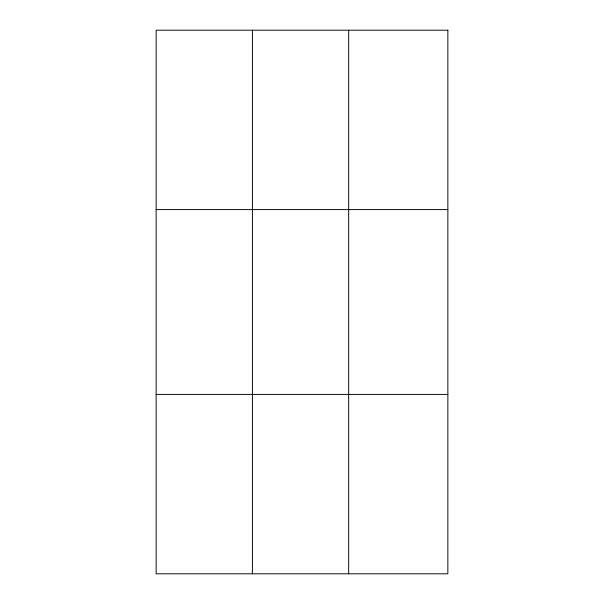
<?xml version="1.0" encoding="UTF-8"?>
<svg xmlns="http://www.w3.org/2000/svg" width="604" height="604" viewBox="0 0 604 604"><rect width="100%" height="100%" fill="white"/><g stroke="black" fill="none" stroke-linecap="round" stroke-linejoin="round"><path stroke-width="0.91" d="M252.412 573.8L252.412 30.2M348.674 573.8L348.674 30.2M156.142 209.588L447.858 209.588M156.142 394.412L447.858 394.412M447.858 30.2L447.858 573.8L156.142 573.8L156.142 30.2L447.858 30.2"/></g></svg>
